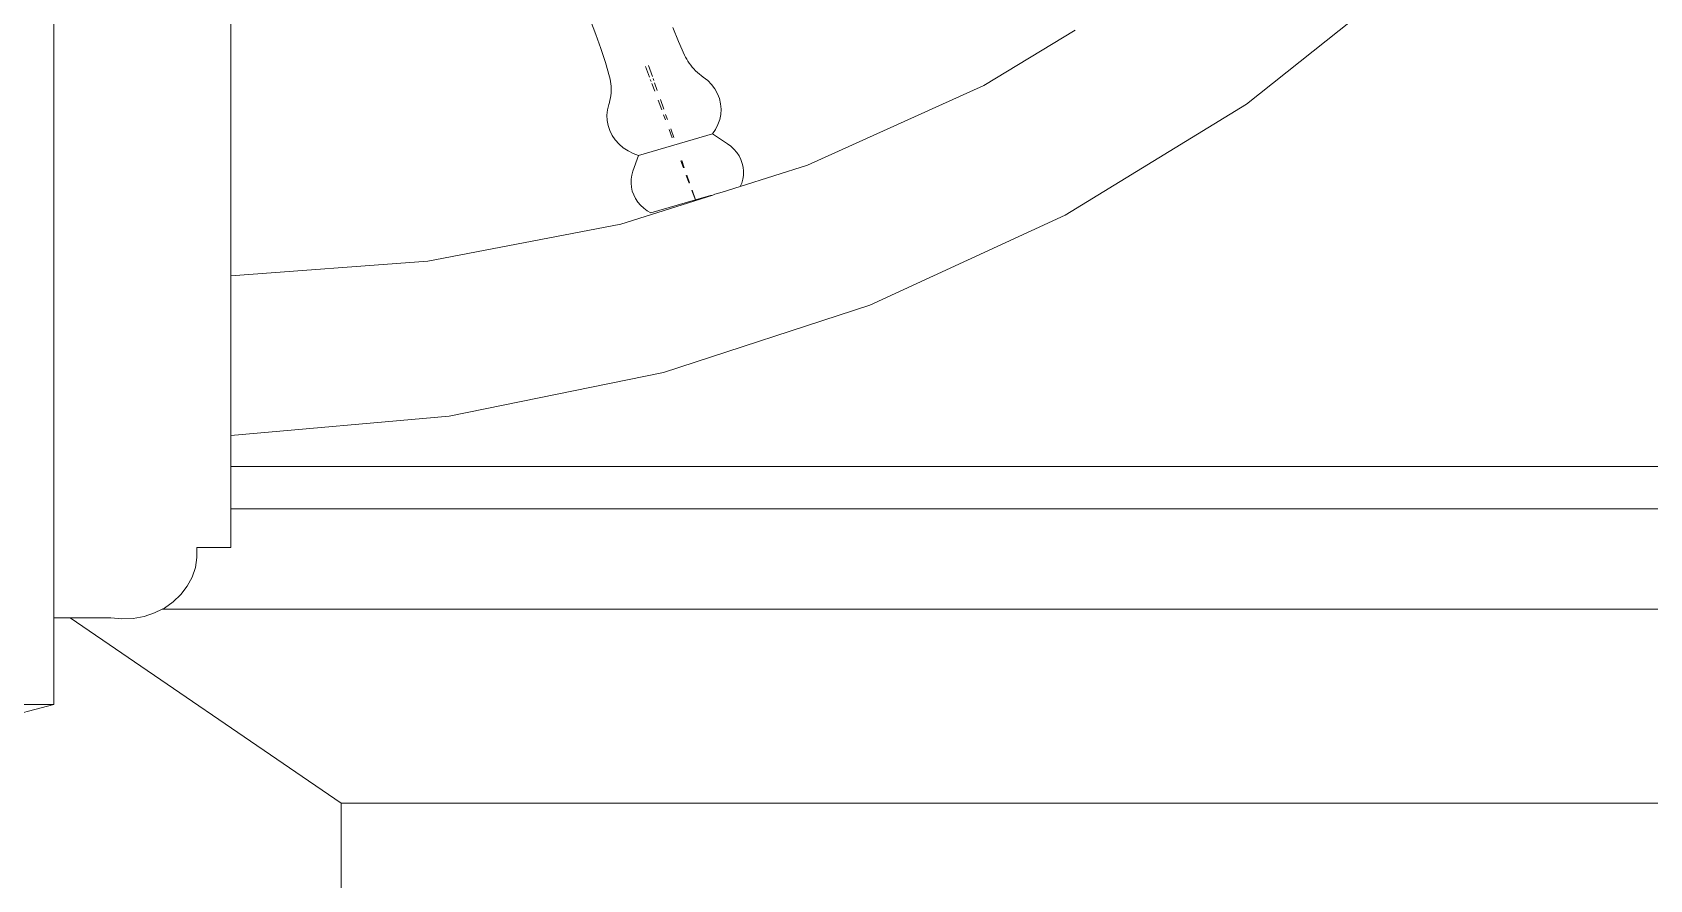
# Model space of a CAD drawing. Header units: inches. Extents: x 16.2 to 49.2, y 7.1 to 20.7.
# Drawn here: x 28.1339 to 28.4073, y 17.5306 to 17.6739 of the extents above; entities that cross this region are included whole.
import ezdxf

# ---------------------------------------------------------------- set-up
doc = ezdxf.new("R2010")
doc.units = ezdxf.units.IN
doc.header["$MEASUREMENT"] = 0
doc.layers.add('0inne_gulv', color=252, linetype='Continuous', lineweight=13)

# ---------------------------------------------------------------- blocks, each defined once
blk = doc.blocks.new('DEREK SMALL HOUSE fr')
for p, q in [((-5.57894, -0.62452), (-5.57894, -0.30941)), ((-5.54905, -0.5667), (-5.54905, -0.40773)), ((-5.37737, -0.53763), (-5.34957, -0.51555)), ((-5.48732, -0.52587), (-5.48825, -0.52353)), ((-5.47338, -0.52703), (-5.47433, -0.52469)), ((-5.48647, -0.52823), (-5.48732, -0.52587)), ((-5.47236, -0.52934), (-5.47338, -0.52703)), ((-5.42174, -0.53451), (-5.40629, -0.52515)), ((-5.4857, -0.53062), (-5.48647, -0.52823)), ((-5.47218, -0.5297), (-5.47236, -0.52934)), ((-5.47198, -0.53005), (-5.47218, -0.5297)), ((-5.47177, -0.5304), (-5.47198, -0.53005)), ((-5.48503, -0.53303), (-5.4857, -0.53062)), ((-5.48493, -0.53342), (-5.48503, -0.53303)), ((-5.47895, -0.53126), (-5.47826, -0.5331)), ((-5.47843, -0.53111), (-5.47778, -0.53296)), ((-5.47154, -0.53074), (-5.47177, -0.5304)), ((-5.47129, -0.53107), (-5.47154, -0.53074)), ((-5.47103, -0.53139), (-5.47129, -0.53107)), ((-5.47076, -0.5317), (-5.47103, -0.53139)), ((-5.47047, -0.532), (-5.47076, -0.5317)), ((-5.47016, -0.53228), (-5.47047, -0.532)), ((-5.46984, -0.53256), (-5.47016, -0.53228)), ((-5.46951, -0.53282), (-5.46984, -0.53256)), ((-5.46917, -0.53307), (-5.46951, -0.53282)), ((-5.46842, -0.53366), (-5.46917, -0.53307)), ((-5.48486, -0.53381), (-5.48493, -0.53342)), ((-5.4848, -0.5342), (-5.48486, -0.53381)), ((-5.48481, -0.53618), (-5.48477, -0.53578)), ((-5.48477, -0.5346), (-5.4848, -0.5342)), ((-5.48475, -0.53499), (-5.48477, -0.5346)), ((-5.48477, -0.53578), (-5.48475, -0.53539)), ((-5.48475, -0.53539), (-5.48475, -0.53499)), ((-5.47813, -0.53346), (-5.478, -0.53381)), ((-5.47787, -0.53415), (-5.47738, -0.53546)), ((-5.47766, -0.53332), (-5.47754, -0.53367)), ((-5.47741, -0.53402), (-5.47695, -0.53534)), ((-5.46777, -0.53434), (-5.46842, -0.53366)), ((-5.46721, -0.53508), (-5.46777, -0.53434)), ((-5.46677, -0.53588), (-5.46721, -0.53508)), ((-5.45158, -0.54799), (-5.42174, -0.53451)), ((-5.48538, -0.53861), (-5.48516, -0.53773)), ((-5.48516, -0.53773), (-5.48505, -0.53735)), ((-5.48505, -0.53735), (-5.48495, -0.53696)), ((-5.48495, -0.53696), (-5.48487, -0.53657)), ((-5.48487, -0.53657), (-5.48481, -0.53618)), ((-5.47681, -0.53697), (-5.47619, -0.53863)), ((-5.47642, -0.53686), (-5.47584, -0.53852)), ((-5.46644, -0.53672), (-5.46677, -0.53588)), ((-5.46624, -0.5376), (-5.46644, -0.53672)), ((-5.46616, -0.53849), (-5.46624, -0.5376)), ((-5.46621, -0.53938), (-5.46616, -0.53849)), ((-5.40802, -0.55642), (-5.37737, -0.53763)), ((-5.48547, -0.5395), (-5.48538, -0.53861)), ((-5.48543, -0.54039), (-5.48547, -0.5395)), ((-5.48527, -0.54127), (-5.48543, -0.54039)), ((-5.48498, -0.54213), (-5.48527, -0.54127)), ((-5.47588, -0.53947), (-5.47556, -0.54031)), ((-5.47555, -0.53938), (-5.47525, -0.54022)), ((-5.46711, -0.54193), (-5.46669, -0.54111)), ((-5.46669, -0.54111), (-5.46639, -0.54026)), ((-5.46639, -0.54026), (-5.46621, -0.53938)), ((-5.48457, -0.54294), (-5.48498, -0.54213)), ((-5.48405, -0.5437), (-5.48457, -0.54294)), ((-5.48342, -0.5444), (-5.48405, -0.5437)), ((-5.48011, -0.54632), (-5.46764, -0.54268)), ((-5.47496, -0.54193), (-5.47442, -0.54337)), ((-5.47468, -0.54185), (-5.47418, -0.5433)), ((-5.46764, -0.54268), (-5.46711, -0.54193)), ((-5.4651, -0.54435), (-5.46764, -0.54268)), ((-5.4827, -0.54502), (-5.48342, -0.5444)), ((-5.4819, -0.54555), (-5.4827, -0.54502)), ((-5.48103, -0.54598), (-5.4819, -0.54555)), ((-5.48107, -0.54901), (-5.48011, -0.54632)), ((-5.48011, -0.54632), (-5.48103, -0.54598)), ((-5.46451, -0.54478), (-5.4651, -0.54435)), ((-5.46399, -0.54527), (-5.46451, -0.54478)), ((-5.46352, -0.54581), (-5.46399, -0.54527)), ((-5.46313, -0.54639), (-5.46352, -0.54581)), ((-5.46282, -0.54701), (-5.46313, -0.54639)), ((-5.48126, -0.54967), (-5.48107, -0.54901)), ((-5.47297, -0.54725), (-5.47252, -0.54843)), ((-5.47281, -0.5472), (-5.4724, -0.5484)), ((-5.46292, -0.55157), (-5.45158, -0.54799)), ((-5.46258, -0.54766), (-5.46282, -0.54701)), ((-5.46243, -0.54833), (-5.46258, -0.54766)), ((-5.46237, -0.54901), (-5.46243, -0.54833)), ((-5.46239, -0.54969), (-5.46237, -0.54901)), ((-5.48139, -0.55102), (-5.48137, -0.55034)), ((-5.48133, -0.5517), (-5.48139, -0.55102)), ((-5.48137, -0.55034), (-5.48126, -0.54967)), ((-5.48118, -0.55237), (-5.48133, -0.5517)), ((-5.47205, -0.5497), (-5.47156, -0.55099)), ((-5.47195, -0.54968), (-5.4715, -0.55097)), ((-5.4711, -0.55223), (-5.47049, -0.55385)), ((-5.47106, -0.55222), (-5.47049, -0.55385)), ((-5.46598, -0.55254), (-5.46292, -0.55157)), ((-5.46292, -0.55157), (-5.46268, -0.55102)), ((-5.46268, -0.55102), (-5.46249, -0.55036)), ((-5.46249, -0.55036), (-5.46239, -0.54969)), ((-5.46754, -0.55303), (-5.48309, -0.55795)), ((-5.48094, -0.55301), (-5.48118, -0.55237)), ((-5.48063, -0.55363), (-5.48094, -0.55301)), ((-5.48024, -0.55422), (-5.48063, -0.55363)), ((-5.47978, -0.55476), (-5.48024, -0.55422)), ((-5.47925, -0.55525), (-5.47978, -0.55476)), ((-5.47803, -0.55605), (-5.47049, -0.55385)), ((-5.46797, -0.55312), (-5.47049, -0.55385)), ((-5.46754, -0.55303), (-5.46797, -0.55312)), ((-5.46723, -0.5529), (-5.46754, -0.55303)), ((-5.46598, -0.55254), (-5.46723, -0.5529)), ((-5.47867, -0.55568), (-5.47925, -0.55525)), ((-5.47803, -0.55605), (-5.47867, -0.55568)), ((-5.44104, -0.57163), (-5.40802, -0.55642)), ((-5.51576, -0.56422), (-5.48309, -0.55795)), ((-5.54905, -0.5667), (-5.51576, -0.56422)), ((-5.54905, -0.5667), (-5.54905, -0.59369)), ((-5.47592, -0.58302), (-5.44104, -0.57163)), ((-5.51211, -0.59042), (-5.47592, -0.58302)), ((-5.54905, -0.59369), (-5.51211, -0.59042)), ((-5.54905, -0.59369), (-5.54905, -0.59894)), ((-3.88066, -0.59894), (-5.54905, -0.59894)), ((-5.54905, -0.59894), (-5.54905, -0.60609)), ((-5.54905, -0.60609), (-3.88534, -0.60609)), ((-5.54905, -0.60609), (-5.54905, -0.61264)), ((-5.55504, -0.61602), (-5.55478, -0.61434)), ((-5.54905, -0.61264), (-5.55481, -0.61264)), ((-5.55478, -0.61434), (-5.55481, -0.61264)), ((-5.55641, -0.61918), (-5.55559, -0.61765)), ((-5.55559, -0.61765), (-5.55504, -0.61602)), ((-5.55878, -0.62182), (-5.55748, -0.62059)), ((-5.55748, -0.62059), (-5.55641, -0.61918)), ((-5.56193, -0.6237), (-5.56063, -0.62305)), ((-5.56063, -0.62305), (-5.56027, -0.62287)), ((-5.56063, -0.62305), (-3.92367, -0.62305)), ((-5.56027, -0.62287), (-5.55878, -0.62182)), ((-5.57894, -0.6392), (-5.57894, -0.62452)), ((-5.5762, -0.62452), (-5.57894, -0.62452)), ((-5.56933, -0.62452), (-5.5762, -0.62452)), ((-5.53039, -0.65589), (-5.5762, -0.62452)), ((-5.56933, -0.62452), (-5.56745, -0.6247)), ((-5.56745, -0.6247), (-5.56556, -0.62463)), ((-5.56556, -0.62463), (-5.5637, -0.62429)), ((-5.5637, -0.62429), (-5.56193, -0.6237)), ((-5.66659, -0.6392), (-5.57894, -0.6392)), ((-5.60149, -0.645), (-5.57894, -0.6392)), ((-5.53039, -0.65589), (-3.97796, -0.65589)), ((-5.53039, -0.65589), (-5.53039, -0.68171))]:
    blk.add_line(p, q)

msp = doc.modelspace()

# ---------------------------------------------------------------- block references
at = {"layer": '0inne_gulv'}
msp.add_blockref('DEREK SMALL HOUSE fr', (33.7165, 18.19939), dxfattribs=at)

doc.saveas('drawing.dxf')
